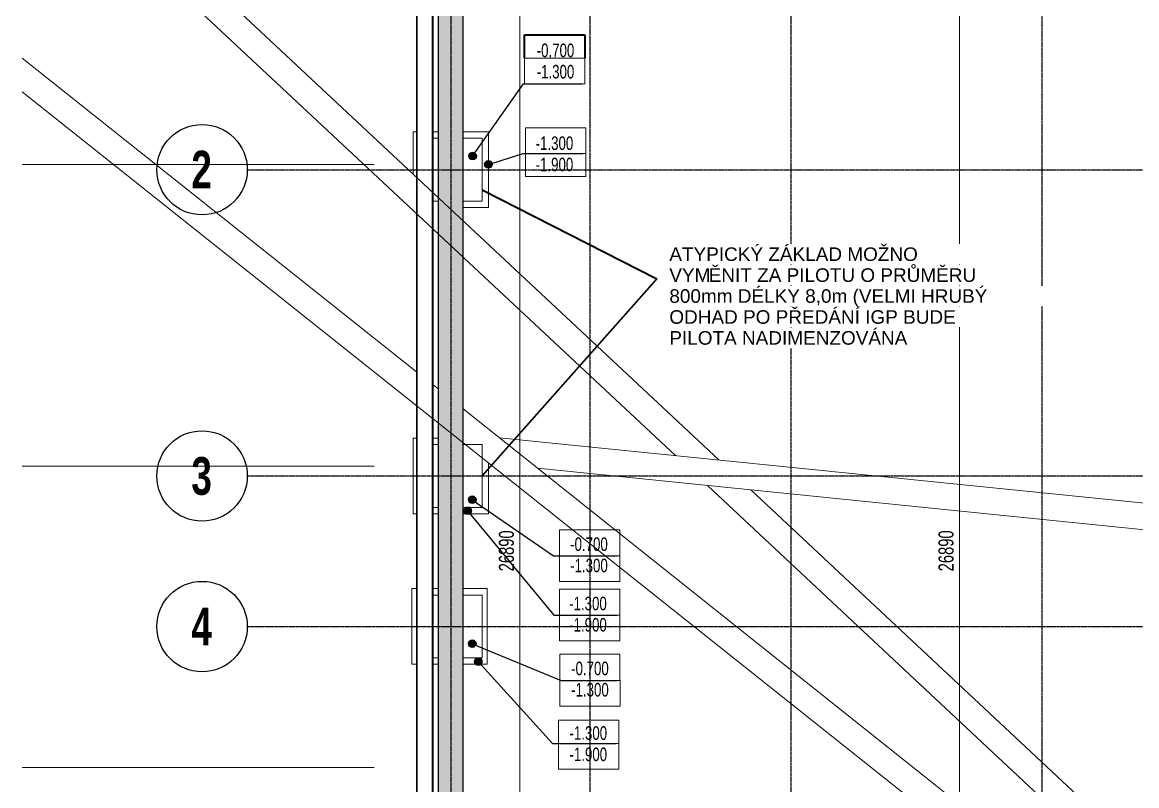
# Model space of a CAD drawing. Header units: millimetres. Extents: x 172692 to 213031, y 2598 to 159868.
# Drawn here: x 172692 to 194869, y 134728 to 149924 of the extents above; entities that cross this region are included whole.
import ezdxf

# ---------------------------------------------------------------- set-up
doc = ezdxf.new("R2010")
doc.units = ezdxf.units.MM
doc.linetypes.add('1_Čerchovaná 6_0mm', pattern=[12, 6, -3, 0, -3])
for name, color, linetype, lineweight in [('A-ANNO-DIMS', 7, 'Continuous', 9), ('A-ANNO-DIMS-150', 7, 'Continuous', 9), ('A-DETL-3', 7, 'Continuous', 35), ('A-DETL-THIN', 7, 'Continuous', 9), ('A-FLOR', 7, 'Continuous', 9), ('A-GENM', 7, 'Continuous', 9), ('A-GENM-2', 7, 'Continuous', 25), ('A-WALL-1', 7, 'Continuous', 25), ('A-WALL-PATT-1', 7, 'Continuous', 9), ('G-ANNO-DIMS', 7, 'Continuous', 9), ('G-ANNO-DIMS-1', 7, 'Continuous', 25), ('G-ANNO-TEXT', 7, 'Continuous', 9), ('S-FNDN', 7, 'Continuous', 9)]:
    doc.layers.add(name, color=color, linetype=linetype, lineweight=lineweight)
for name, color, linetype, lineweight, true_color in [('A-DETL-1', 7, 'Continuous', 9, 0x804000), ('A-DETL-2', 7, 'Continuous', 9, 0x61a369), ('S-GRID-1', 9, '1_Čerchovaná 6_0mm', 25, 0x808080), ('S-GRID-IDEN', 9, 'Continuous', 25, 0x808080), ('S-GRID-IDEN-1', 9, 'Continuous', 9, 0x808080)]:
    doc.layers.add(name, color=color, linetype=linetype, lineweight=lineweight, true_color=true_color)
doc.styles.add('Arial', font='arial.ttf', dxfattribs={"width": 0.7, "height": 300})
doc.styles.add('Arial_1', font='arial.ttf', dxfattribs={"width": 0.7, "height": 270})
doc.styles.add('Arial_2', font='arial.ttf', dxfattribs={"height": 270})
doc.styles.add('Arial_B', font='arialbd.ttf', dxfattribs={"width": 0.7, "height": 750})
doc.dimstyles.new('Vnitřní_-_průhledné_1', dxfattribs={"dimscale": 304.8, "dimtxt": 306.07782, "dimasz": 0.639764, "dimexe": 0.492126, "dimexo": 0.0625, "dimgap": 0.098425, "dimtad": 1, "dimdec": 0, "dimrnd": 5, "dimzin": 0, "dimdsep": 46, "dimtxsty": 'Arial', "dimblk1": 'OBLIQUE', "dimblk2": 'OBLIQUE', "dimsah": 1, "dimcen": 0.09, "dimdle": 0.492126, "dimazin": 0, "dimtfac": 1, "dimtdec": 4, "dimtix": 1, "dimtmove": 0, "dimatfit": 3, "dimfxl": 0.492126, "dimfxlon": 1, "dimtvp": 1, "dimtolj": 1, "dimtzin": 0, "dimarcsym": 2})

# ---------------------------------------------------------------- blocks, each defined once
blk = doc.blocks.new('EN_MEA MEARIN PLUS_EXPERT_basic - MEARIN Plus3000 - NW300-802455-základy')
at = {"layer": 'A-GENM-2'}
for p, q in [((27656, 164), (-149, 164)), ((-149, 150), (27656, 150)), ((27656, -150), (-149, -150)), ((-149, -164), (27656, -164))]:
    blk.add_line(p, q, dxfattribs=at)
blk = doc.blocks.new('Osnova - 6mm-307864-základy')
at = {"layer": 'S-GRID-IDEN'}
blk.add_circle((0, 0), 6, dxfattribs=at)
blk = doc.blocks.new('DIMBLOCK3-základy')
at = {"layer": 'A-ANNO-DIMS-150'}
for p, q in [((191344, 152840), (191194, 152840)), ((191344, 152840), (191344, 125950)), ((191344, 152840), (191494, 152840)), ((191344, 125950), (191194, 125950)), ((191344, 125950), (191494, 125950))]:
    blk.add_line(p, q, dxfattribs=at)
at = {"layer": 'A-ANNO-DIMS-150', "lineweight": 18}
for p, q in [((191344, 152840), (191246, 152938)), ((191344, 152840), (191441, 152743)), ((191344, 125950), (191246, 126048)), ((191344, 125950), (191441, 125853))]:
    blk.add_line(p, q, dxfattribs=at)
at = {"layer": 'A-ANNO-DIMS-150', "color": 0, "insert": (190924, 138995), "char_height": 300, "width": 960.61, "attachment_point": 1, "rotation": 90, "line_spacing_factor": 0.941778, "style": 'Arial'}
blk.add_mtext('26890', dxfattribs=at)
blk = doc.blocks.new('_Oblique')
at = {"color": 0, "linetype": 'ByBlock', "lineweight": -2}
blk.add_line((-0.5, -0.5), (0.5, 0.5), dxfattribs=at)
blk = doc.blocks.new('DIMBLOCK6-základy')
at = {"layer": 'A-ANNO-DIMS-150'}
for p, q in [((182595, 152840), (182445, 152840)), ((182595, 125800), (182595, 152990)), ((182595, 152840), (182745, 152840)), ((182595, 125950), (182445, 125950)), ((182595, 125950), (182745, 125950))]:
    blk.add_line(p, q, dxfattribs=at)
at = {"layer": 'A-ANNO-DIMS-150', "lineweight": 18}
for p, q in [((182595, 152840), (182498, 152938)), ((182595, 152840), (182693, 152743)), ((182595, 125950), (182498, 126048)), ((182595, 125950), (182693, 125853))]:
    blk.add_line(p, q, dxfattribs=at)
at = {"layer": 'A-ANNO-DIMS-150', "color": 0, "insert": (182176, 138995), "char_height": 300, "width": 960.61, "attachment_point": 1, "rotation": 90, "line_spacing_factor": 0.941778, "style": 'Arial'}
blk.add_mtext('26890', dxfattribs=at)
blk = doc.blocks.new('Výškové kóty - Výšková kóta - Základová-780896-základy')
at = {"layer": 'G-ANNO-DIMS'}
for p, q in [((-0.4, 0), (-0.4, 3.4)), ((-0.4, 3.4), (7.6, 3.4)), ((7.6, 3.4), (7.6, 0)), ((7.6, 0), (-0.4, 0))]:
    blk.add_line(p, q, dxfattribs=at)

msp = doc.modelspace()

# ---------------------------------------------------------------- hatches: boundary and pattern name
at = {"layer": 'A-WALL-PATT-1'}
h = msp.add_hatch(dxfattribs=at)
h.set_pattern_fill('FP_1', color=256, style=0, pattern_type=2)
h.set_pattern_definition([(315, (0, 0), (161.6446, 161.6446), []), (315, (0, 152.4), (161.6446, 161.6446), [95.25, -57.15, 9.525, -57.15, -95.25]), (315, (0, 152.4), (161.6446, 161.6446), [-219.075, 95.25, 0])])
h.paths.add_polyline_path([(181465.7, 125450.4), (181465.7, 153340.4), (180965.7, 153340.4), (180965.7, 125450.4)])
at = {"layer": 'G-ANNO-DIMS-1'}
h = msp.add_hatch(color=256, dxfattribs=at)
edge = h.paths.add_edge_path()
edge.add_arc((181654.2, 147262.3), 75, 0, 360)
h = msp.add_hatch(color=256, dxfattribs=at)
edge = h.paths.add_edge_path()
edge.add_arc((181968.2, 147095.8), 75, 0, 360)
h = msp.add_hatch(color=256, dxfattribs=at)
edge = h.paths.add_edge_path()
edge.add_arc((181646.5, 140420.1), 75, 0, 360)
h = msp.add_hatch(color=256, dxfattribs=at)
edge = h.paths.add_edge_path()
edge.add_arc((181554, 140200), 75, 0, 360)
h = msp.add_hatch(color=256, dxfattribs=at)
edge = h.paths.add_edge_path()
edge.add_arc((181646.3, 137555.2), 75, 0, 360)
h = msp.add_hatch(color=256, dxfattribs=at)
edge = h.paths.add_edge_path()
edge.add_arc((181765.1, 137199), 75, 0, 360)

# ---------------------------------------------------------------- linework, layer by layer
at = {"layer": 'A-DETL-1'}
for p, q in [((186557, 141208.3), (172692.1, 154177)), ((172692.1, 153459.7), (185696.9, 141295.5)), ((186328.3, 140705), (203210.3, 124914.1)), ((208363.9, 120811), (187188.4, 140617.7))]:
    msp.add_line(p, q, dxfattribs=at)
at = {"layer": 'A-DETL-2'}
for p, q in [((172692.1, 148542.4), (209564.7, 119185.3)), ((209564.7, 138875.2), (182188.4, 141651.3)), ((182946.3, 141047.9), (209564.7, 138348.7))]:
    msp.add_line(p, q, dxfattribs=at)
at = {"layer": 'A-DETL-3'}
for p, q in [((182688.5, 149213), (182688.5, 149673)), ((182688.5, 149673), (183888.5, 149673)), ((183888.5, 149673), (183888.5, 149213)), ((181843.2, 146590.4), (185318.1, 144819.8)), ((185318.1, 144819.8), (181843.2, 140892.9))]:
    msp.add_line(p, q, dxfattribs=at)
at = {"layer": 'A-DETL-THIN'}
for p, q in [((182703.9, 147313.5), (182703.9, 146853.5)), ((183903.9, 146853.5), (183903.9, 147313.5)), ((179693.2, 147090.4), (172692.1, 147090.4)), ((182703.9, 146853.5), (183903.9, 146853.5)), ((179693.2, 141090.4), (172692.1, 141090.4)), ((183384, 139302.5), (183384, 139822.5)), ((183384, 139822.5), (184582.2, 139822.5)), ((184582.2, 139822.5), (184582.2, 139302.5)), ((183382, 138122.4), (183382, 138642.4)), ((183382, 138642.4), (184582.2, 138642.4)), ((184582.2, 138642.4), (184582.2, 138122.4)), ((183388.6, 136823.1), (183388.6, 137343.1)), ((183388.6, 137343.1), (184582.2, 137343.1)), ((184582.2, 137343.1), (184582.2, 136823.1)), ((183362.2, 135569.9), (183362.2, 136029.9)), ((183362.2, 136029.9), (184562.2, 136029.9)), ((184562.2, 136029.9), (184562.2, 135569.9)), ((179693.2, 135090.4), (172692.1, 135090.4))]:
    msp.add_line(p, q, dxfattribs=at)
at = {"layer": 'A-FLOR'}
for p, q in [((180537.4, 142965.8), (172692.1, 149212.1)), ((180965.7, 142624.8), (180865.4, 142704.7)), ((199508.2, 127861.7), (181465.7, 142226.7))]:
    msp.add_line(p, q, dxfattribs=at)
at = {"layer": 'A-WALL-1'}
for p, q in [((180965.7, 153340.4), (180965.7, 125450.4)), ((181465.7, 125950.4), (181465.7, 152840.4))]:
    msp.add_line(p, q, dxfattribs=at)
at = {"layer": 'G-ANNO-DIMS-1'}
for p, q in [((181654.2, 147262.3), (182663.4, 148700.2)), ((182663.4, 148700.2), (183824.2, 148700.2)), ((181968.2, 147095.8), (182658, 147313.5)), ((182658, 147313.5), (183843.9, 147313.5)), ((181646.5, 140420.1), (183260.1, 139302.5)), ((181554, 140200), (183268.9, 138122.4)), ((183260.1, 139302.5), (184524, 139302.5)), ((183268.9, 138122.4), (184522, 138122.4)), ((181646.3, 137555.2), (183414, 136823.1)), ((181765.1, 137199), (183242.5, 135569.9)), ((183414, 136823.1), (184528.6, 136823.1)), ((183242.5, 135569.9), (184502.2, 135569.9))]:
    msp.add_line(p, q, dxfattribs=at)
for centre in [(181654.2, 147262.3), (181968.2, 147095.8), (181646.5, 140420.1), (181554, 140200), (181646.3, 137555.2), (181765.1, 137199)]:
    msp.add_circle(centre, 75, dxfattribs=at)
at = {"layer": 'S-FNDN'}
for p, q in [((180468.2, 147740.4), (180468.2, 146903.5)), ((180537.4, 147740.4), (180468.2, 147740.4)), ((180965.7, 147740.4), (180865.4, 147740.4)), ((181968.2, 147740.4), (181465.7, 147740.4)), ((181968.2, 146240.4), (181968.2, 147740.4)), ((180965.7, 147615.4), (180865.4, 147615.4)), ((181843.2, 147615.4), (181465.7, 147615.4)), ((181843.2, 146365.4), (181843.2, 147615.4)), ((180865.4, 146365.4), (180965.7, 146365.4)), ((181465.7, 146365.4), (181843.2, 146365.4)), ((181465.7, 146240.4), (181968.2, 146240.4)), ((180468.2, 141642.9), (180468.2, 140142.9)), ((180537.4, 141642.9), (180468.2, 141642.9)), ((180965.7, 141642.9), (180865.4, 141642.9)), ((180965.7, 141517.9), (180865.4, 141517.9)), ((181843.2, 141517.9), (181465.7, 141517.9)), ((181843.2, 140267.9), (181843.2, 141517.9)), ((181968.2, 140142.9), (181968.2, 141157)), ((180865.4, 140267.9), (180965.7, 140267.9)), ((181465.7, 140267.9), (181843.2, 140267.9)), ((180468.2, 140142.9), (180537.4, 140142.9)), ((180865.4, 140142.9), (180965.7, 140142.9)), ((181465.7, 140142.9), (181968.2, 140142.9)), ((180444.7, 138650.4), (180444.7, 137150.4)), ((180537.4, 138650.4), (180444.7, 138650.4)), ((180965.7, 138650.4), (180865.4, 138650.4)), ((181944.7, 138650.4), (181465.7, 138650.4)), ((181944.7, 137150.4), (181944.7, 138650.4)), ((180965.7, 138520.4), (180865.4, 138520.4)), ((181843.2, 138520.4), (181465.7, 138520.4)), ((181843.2, 137270.4), (181843.2, 138520.4)), ((180444.7, 137150.4), (180537.4, 137150.4)), ((180865.4, 137270.4), (180965.7, 137270.4)), ((180865.4, 137150.4), (180965.7, 137150.4)), ((181465.7, 137270.4), (181843.2, 137270.4)), ((181465.7, 137150.4), (181944.7, 137150.4))]:
    msp.add_line(p, q, dxfattribs=at)
at = {"layer": 'S-GRID-1'}
for p, q in [((181218.2, 158068.3), (181218.2, 120650.8)), ((183988.2, 158068.3), (183988.2, 120650.8)), ((187988.2, 158068.3), (187988.2, 120650.8)), ((192988.2, 120650.8), (192988.2, 158068.3)), ((177170.3, 146990.4), (203907.7, 146990.4)), ((177170.3, 140892.9), (203907.7, 140892.9)), ((177170.3, 137895.4), (203907.7, 137895.4))]:
    msp.add_line(p, q, dxfattribs=at)

# ---------------------------------------------------------------- block references
at = {"layer": 'A-GENM', "rotation": 90.00000000000001}
msp.add_blockref('EN_MEA MEARIN PLUS_EXPERT_basic - MEARIN Plus3000 - NW300-802455-základy', (180701.4, 125619.4), dxfattribs=at)
at = {"layer": 'G-ANNO-DIMS', "extrusion": (0, 0, -1), "xscale": 149.9999999999999, "yscale": 149.9999999999999, "zscale": 149.9999999999999}
for p in [(-183824.2, 148700.2), (-183843.9, 147313.5)]:
    msp.add_blockref('Výškové kóty - Výšková kóta - Základová-780896-základy', p, dxfattribs=at)
at = {"layer": 'G-ANNO-DIMS', "xscale": 149.9999999999999, "yscale": 149.9999999999999, "zscale": 149.9999999999999, "rotation": 180}
for p in [(184524, 139302.5), (184522, 138122.4), (184528.6, 136823.1), (184502.2, 135569.9)]:
    msp.add_blockref('Výškové kóty - Výšková kóta - Základová-780896-základy', p, dxfattribs=at)
at = {"layer": 'S-GRID-IDEN', "xscale": 149.9999999999999, "yscale": 149.9999999999999, "zscale": 149.9999999999999, "rotation": 269.9999999999995}
for p in [(176270.3, 146990.4), (176270.3, 140892.9), (176270.3, 137895.4)]:
    msp.add_blockref('Osnova - 6mm-307864-základy', p, dxfattribs=at)

# ---------------------------------------------------------------- texts
at = {"layer": 'G-ANNO-DIMS-1', "char_height": 270, "width": 889.168, "attachment_point": 1, "line_spacing_factor": 0.941778, "style": 'Arial_1'}
for s, insert in [('-0.700\\P-1.300', (182928.7, 149499.9)), ('-1.300\\P-1.900', (182907.8, 147652.6)), ('-0.700\\P-1.300', (183594.7, 139670.7)), ('-1.300\\P-1.900', (183574.9, 138490.1)), ('-0.700\\P-1.300', (183614.4, 137197.3)), ('-1.300\\P-1.900', (183581.5, 135911.2))]:
    msp.add_mtext(s, dxfattribs=dict(at, insert=insert))
at = {"layer": 'S-GRID-IDEN-1', "char_height": 750, "width": 505.063, "attachment_point": 1, "style": 'Arial_B'}
for s, insert in [('\\fArial|b1|i0|c238|p34|;\\W.7;2', (176057, 147367.1)), ('\\fArial|b1|i0|c238|p34|;\\W.7;3', (176057, 141269.6)), ('\\fArial|b1|i0|c238|p34|;\\W.7;4', (176057, 138272.1))]:
    msp.add_mtext(s, dxfattribs=dict(at, insert=insert))

# ---------------------------------------------------------------- dimensions: what is measured, and where the dimension line sits
at = {"layer": 'A-ANNO-DIMS'}
for base, p1, p2, picture, middle in [((182595.3, 152840.4), (182445.3, 125950.4), (182445.3, 152840.4), 'DIMBLOCK6-základy', (182412.1, 139395.4)), ((191343.9, 125950.4), (191493.9, 152840.4), (191493.9, 125950.4), 'DIMBLOCK3-základy', (191160.8, 139395.4))]:
    dim = msp.add_linear_dim(base=base, p1=p1, p2=p2, angle=90, dimstyle='Vnitřní_-_průhledné_1', override={"dimpost": '<>', "dimfxl": 26890}, dxfattribs=at)
    dim.commit()
    dim.dimension.update_dxf_attribs({"geometry": picture, "text_midpoint": middle})

# ---------------------------------------------------------------- next in the draw order: texts
at = {"layer": 'G-ANNO-TEXT', "insert": (185568.1, 145443.6), "char_height": 270, "width": 5952.53, "attachment_point": 1, "style": 'Arial_2', "bg_fill": 3, "box_fill_scale": 1.25, "bg_fill_color": 256, "bg_fill_true_color": 13158600, "bg_fill_transparency": 0}
msp.add_mtext('ATYPICKÝ ZÁKLAD MOŽNO ', dxfattribs=at)

# ---------------------------------------------------------------- next in the draw order: texts
at = {"layer": 'G-ANNO-TEXT', "insert": (185568.1, 145026.8), "char_height": 270, "width": 950, "attachment_point": 1, "style": 'Arial_2', "bg_fill": 3, "box_fill_scale": 1.25, "bg_fill_color": 256, "bg_fill_true_color": 13158600, "bg_fill_transparency": 0}
msp.add_mtext('VYM', dxfattribs=at)

# ---------------------------------------------------------------- next in the draw order: texts
at = {"layer": 'G-ANNO-TEXT', "insert": (186351.9, 145026.8), "char_height": 270, "width": 6421.517, "attachment_point": 1, "style": 'Arial_2', "bg_fill": 3, "box_fill_scale": 1.25, "bg_fill_color": 256, "bg_fill_true_color": 13158600, "bg_fill_transparency": 0}
msp.add_mtext('ĚNIT ZA PILOTU O PRŮMĚRU ', dxfattribs=at)

# ---------------------------------------------------------------- next in the draw order: texts
at = {"layer": 'G-ANNO-TEXT', "insert": (185568.1, 144610.1), "char_height": 270, "width": 7587.972, "attachment_point": 1, "style": 'Arial_2', "bg_fill": 3, "box_fill_scale": 1.25, "bg_fill_color": 256, "bg_fill_true_color": 13158600, "bg_fill_transparency": 0}
msp.add_mtext('800mm DÉLKY 8,0m (VELMI HRUBÝ ', dxfattribs=at)

# ---------------------------------------------------------------- next in the draw order: texts
at = {"layer": 'G-ANNO-TEXT', "insert": (185568.1, 144193.4), "char_height": 270, "width": 6866.453, "attachment_point": 1, "style": 'Arial_2', "bg_fill": 3, "box_fill_scale": 1.25, "bg_fill_color": 256, "bg_fill_true_color": 13158600, "bg_fill_transparency": 0}
msp.add_mtext('ODHAD PO PŘEDÁNÍ IGP BUDE ', dxfattribs=at)

# ---------------------------------------------------------------- next in the draw order: texts
at = {"layer": 'G-ANNO-TEXT', "insert": (185568.1, 143776.7), "char_height": 270, "width": 5615.821, "attachment_point": 1, "style": 'Arial_2', "bg_fill": 3, "box_fill_scale": 1.25, "bg_fill_color": 256, "bg_fill_true_color": 13158600, "bg_fill_transparency": 0}
msp.add_mtext('PILOTA NADIMENZOVÁNA', dxfattribs=at)

doc.saveas('drawing.dxf')
